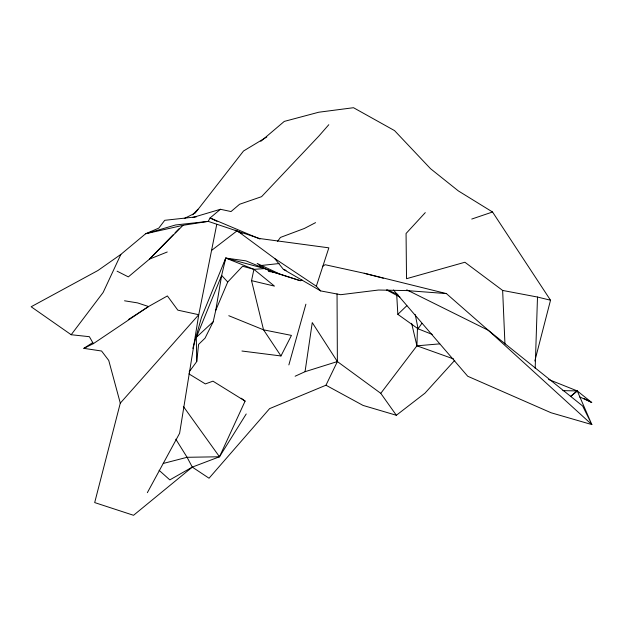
<?xml version="1.0" encoding="UTF-8"?>
<svg xmlns="http://www.w3.org/2000/svg" width="623" height="623" viewBox="0 0 623 623"><rect width="100%" height="100%" fill="white"/><g stroke="black" fill="none" stroke-linecap="round" stroke-linejoin="round"><path stroke-width="0.93" d="M454.774 360.304L424.964 393.175L396.353 415.268L380.778 393.339L416.919 345.82L417.472 327.566M535.18 368.372L537.501 297.046L502.644 290.443L464.898 262.252L406.523 278.699L406.064 233.5L425.283 212.622M189.151 371.892L196.728 361.581L198.597 344.387L205.06 338.141L213.198 321.741L215.776 310.246L221.648 275.421L225.767 258.062L245.906 260.858L260.842 267.01M295.131 376.23L305.044 371.697L312.255 322.597L337.378 361.566L380.778 393.339M216.765 224.327L198.753 314.716L179.611 433.273L147.347 492.684M228.781 315.705L263.545 329.832L291.447 335.4L280.973 355.959L263.545 329.832L251.536 280.646L253.919 269.346L264.767 268.568L273.147 272.08L300.27 280.708L302.085 280.046M128.322 319.607L148.539 306.539L167.392 295.941L177.828 310.153L198.753 314.716L120.294 403.143L94.688 502.582L133.54 515.291L192.297 467.102L219.491 456.768L246.217 413.976M534.83 360.982L550.522 300.224L492.536 211.999L458.333 190.903L430.516 168.677L394.53 130.596L353.506 107.709L318.742 112.226L284.275 121.407L260.819 141.32M288.87 364.907L305.893 304.18M192.826 348.366L201.47 317.426L225.767 258.062L264.767 268.568L257.167 263.436L279.797 274.05L300.27 280.708M393.456 289.983L467.717 376.245L551.098 412.769L591.85 424.582L488.323 330.307L446.387 293.589L406.866 290.591L378.535 290.022L340.719 294.695L320.666 290.91L316.328 286.206L328.851 247.837L259.573 238.523L208.23 221.375L175.585 224.965L145.611 233.765L120.878 254.394L97.889 270.53L31.15 306.757L71.178 334.73L89.369 336.693L93.364 343.655L83.848 348.35L101.58 351.022L108.737 360.421L120.294 403.143M224.257 262.54L225.767 258.062L253.919 269.346L274.447 286.097L251.536 280.646M215.776 310.246L227.722 282.032L242.596 266.239L253.919 269.346M163.249 463.457L187.087 457.298L219.491 456.768L245.104 401.103L241.218 398.222M120.878 254.394L103.161 292.421L71.178 334.73M175.795 439.176L187.087 457.298L192.297 467.102L209.048 478.223L269.58 408.641L325.969 385.216L337.378 361.566L337.043 293.861M197.725 334.847L196.3 337.378L196.728 361.581M421.833 323.415L418.088 328.819L397.84 314.342L396.734 295.053M277.593 241.335L280.428 237.433L304.39 228.454L315.565 222.637M266.8 136.982L243.523 151L195.217 213.043L184.291 218.509M328.804 124.709L318.844 136.094L261.582 196.666L239.606 204.258L231.016 211.555L220.449 209.281L192.709 217.513M173.054 234.879L149.481 259.113L128.33 276.892L117.077 271.169M175.071 232.8L179.113 228.641M192.585 214.795L197.966 209.258M182.928 225.417L149.481 259.113L167.252 251.988M397.84 314.342L406.866 305.683M213.198 321.741L196.3 337.378L221.648 275.421L227.722 282.032M220.449 209.281L210.076 217.957L208.23 221.375L183.45 225.238L145.611 233.765L158.803 228.104L164.729 220.308L196.292 216.851M211.695 250.337L236.989 230.892M93.364 343.655L148.539 306.539L137.558 302.895L124.53 300.792M83.848 348.35L92.749 342.603M322.659 266.294L325.12 264.72L364.198 273.263L446.387 293.589M192.297 467.102L169.822 479.889L159.091 470.303M471.751 219.055L492.536 211.999M305.044 371.697L337.378 361.566M259.861 265.639L279.104 263.537M411.624 323.321L416.919 345.82L439.783 343.857M562.849 390.637L577.241 390.917L591.725 402.481L579.421 396.789M268.365 271.472L273.147 272.08L279.797 274.05M241.942 351.022L280.973 355.959M537.501 297.046L550.522 300.224M364.198 273.263L383.293 278.185M396.353 415.268L363.061 405.425L325.969 385.216M416.919 345.82L453.63 358.949M237.822 231.25L274.665 258.475L283.379 269.346L286.043 270.382M432.237 334.426L418.088 328.819L415.253 314.592M548.622 379.477L577.241 390.917L591.85 424.582L582.653 406.001L488.323 330.307L406.733 289.82M263.482 268.1L273.147 272.08M259.939 239.022L210.076 217.957L217.006 221.336M387.498 289.983L397.902 294.5M235.214 230.206L242.152 233.578M584.008 398.432L591.725 402.481M386.517 289.882L399.919 297.039M283.379 269.346L320.666 290.91M188.894 373.87L205.364 383.924L212.965 381.167L245.104 401.103M274.665 258.475L316.328 286.206M183.341 406.414L219.491 456.768M502.644 290.443L504.949 343.997M577.241 390.917L570.707 396.376L577.241 390.917"/></g></svg>
